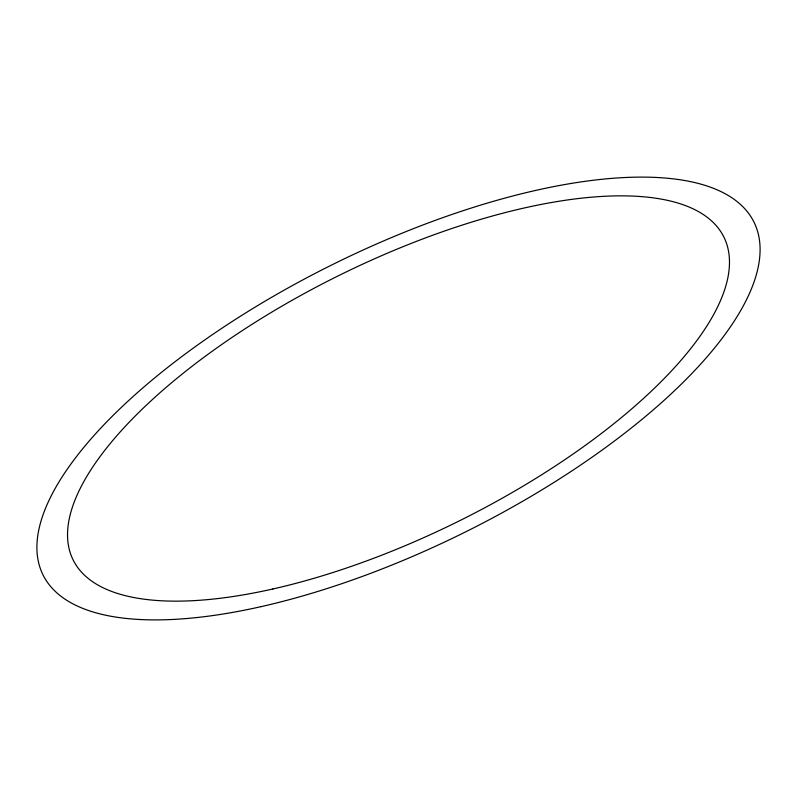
<?xml version="1.0" encoding="UTF-8"?>
<svg xmlns="http://www.w3.org/2000/svg" width="797" height="797" viewBox="0 0 797 797"><rect width="100%" height="100%" fill="white"/><g stroke="black" fill="none" stroke-linecap="round" stroke-linejoin="round"><path stroke-width="1.2" d="M261.167 606.627A396.836 149.298 -26.4 0 0 756.851 229.048A396.836 149.298 -26.4 0 0 177.482 359.836A396.836 149.298 -26.4 0 0 261.167 606.627M272.793 589.003A363.243 136.666 -26.4 0 0 726.515 243.394A363.243 136.666 -26.4 0 0 196.192 363.103A363.243 136.666 -26.4 0 0 272.793 589.003"/></g></svg>
